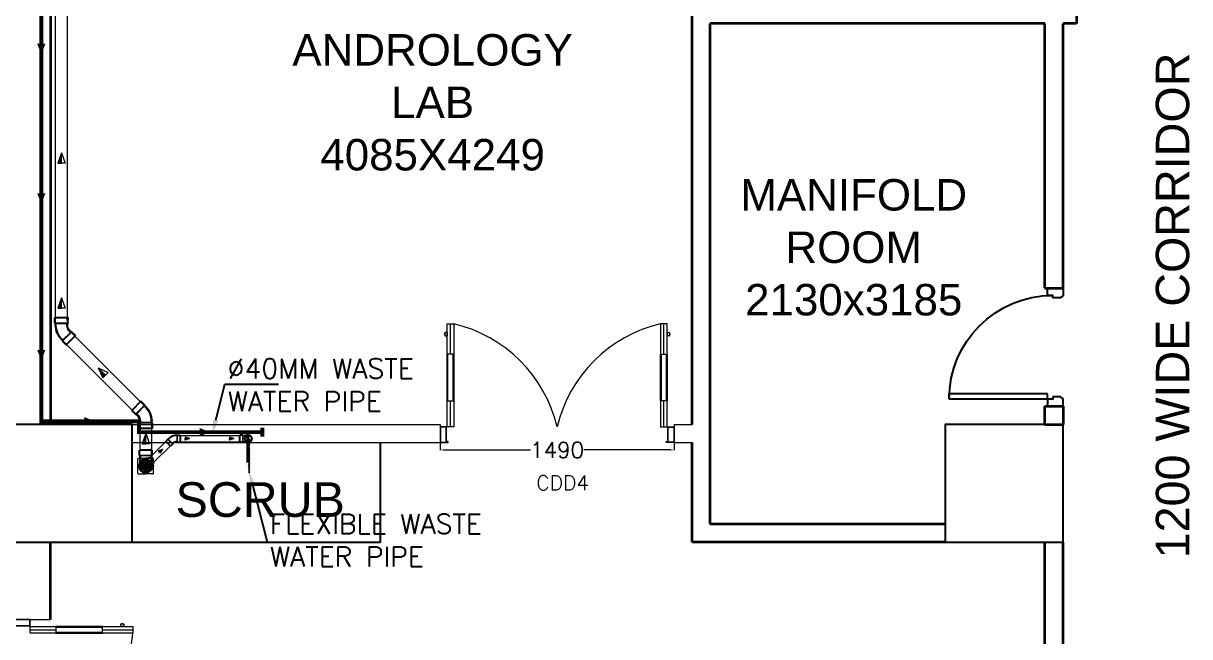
# Model space of a CAD drawing. Extents: x 3505867 to 3988380, y -625948 to -590408.
# Drawn here: x 3807020 to 3814443, y -603838 to -599938 of the extents above; entities that cross this region are included whole.
import ezdxf
from ezdxf import colors
from ezdxf.entities.mleader import LeaderData, LeaderLine
from ezdxf.enums import TextEntityAlignment as Align
from ezdxf.math import Vec2, Vec3

# ---------------------------------------------------------------- set-up
doc = ezdxf.new("R2010")
doc.units = 0
doc.header["$LTSCALE"] = 6
doc.header["$MEASUREMENT"] = 0
doc.linetypes.add('AI9-LType1', pattern=[1.875, 1.25, -0.625])
doc.linetypes.add('CENTER2', pattern=[1.125, 0.75, -0.125, 0.125, -0.125])
doc.layers.get('0').update_dxf_attribs({"linetype": 'CONTINUOUS'})
doc.layers.get('Defpoints').update_dxf_attribs({"linetype": 'CONTINUOUS'})
for name, color, linetype, lineweight in [('1200 Door', 144, 'CONTINUOUS', 5), ('22-FTfix', 8, 'CONTINUOUS', 9), ('Double Leaf Door', 4, 'CONTINUOUS', 18), ('PHE-SP', 1, 'CONTINUOUS', 0), ('PL-SOFT  WATER SUPPLY PIPE', 162, 'CONTINUOUS', 9), ('PL-WATER PIPING', 1, 'CONTINUOUS', 9), ('WALL', 10, 'CONTINUOUS', 35)]:
    doc.layers.add(name, color=color, linetype=linetype, lineweight=lineweight)
for name, color, linetype in [('COL', 5, 'CONTINUOUS'), ('DIM', 7, 'CONTINUOUS'), ('DOOR', 44, 'CONTINUOUS'), ('furniture', 33, 'CONTINUOUS'), ('phe-text', 1, 'CONTINUOUS'), ('PL- WASTE PIPE', 6, 'CONTINUOUS'), ('PL-SOIL PIPE', 1, 'CONTINUOUS')]:
    doc.layers.add(name, color=color, linetype=linetype)
doc.styles.add('ARIAL', font='')
doc.styles.add('ROMANS', font='romans.shx')
doc.styles.get("Standard").update_dxf_attribs({"font": 'SIMPLEX'})
doc.styles.get('ARIAL').set_extended_font_data('Arial')
doc.dimstyles.new('AEPL1', dxfattribs={"dimtxt": 100, "dimasz": 25, "dimexe": 1.25, "dimexo": 50, "dimtad": 0, "dimdec": 0, "dimtxsty": 'ROMANS', "dimcen": 2.5, "dimclrd": 250, "dimclre": 250, "dimadec": 0, "dimazin": 0, "dimtfac": 1, "dimtdec": 0, "dimtmove": 0, "dimatfit": 3, "dimfxl": 1, "dimlwd": 0, "dimlwe": 0, "dimarcsym": 0})

# ---------------------------------------------------------------- blocks, each defined once
blk = doc.blocks.new('750')
at = {"layer": 'DOOR'}
for p, q in [((-50, 705), (-47.5, 705)), ((-35, 690), (-35, 692.5)), ((50, 45), (50, 80)), ((50, 80), (675, 80)), ((675, 45), (675, 80)), ((-50, 45), (-47.5, 45)), ((-35, 60), (-35, 57.5)), ((50, 45), (675, 45))]:
    blk.add_line(p, q, dxfattribs=at)
for points in [[(15, 690), (15, 705), (50, 705), (50, 750), (-50, 750), (-50, 705)], [(-35, 690), (15, 690)], [(15, 60), (15, 45), (50, 45), (50, 0), (-50, 0), (-50, 45)], [(-35, 60), (15, 60)]]:
    blk.add_lwpolyline(points, dxfattribs=at)
for centre, start, end in [((-35, 705), 180, 270), ((-35, 45), 90, 180)]:
    blk.add_arc(centre, 12.5, start, end, dxfattribs=at)
at = {"layer": 'DOOR', "color": 145}
blk.add_arc((15, 45), 660, 0, 90, dxfattribs=at)
blk = doc.blocks.new('*D130')
at = {"layer": 'Defpoints', "color": 0, "linetype": 'ByBlock'}
for p in [(-26230, 11392.2), (-24740, 11392.2), (-24740, 11287.3)]:
    blk.add_point(p, dxfattribs=at)
at = {"layer": 'DIM', "color": 250, "linetype": 'ByBlock', "lineweight": 0}
for p, q in [((-26230, 11342.2), (-26230, 11286.1)), ((-26205, 11287.3), (-25654.7, 11287.3)), ((-24765, 11287.3), (-25315.3, 11287.3)), ((-24740, 11342.2), (-24740, 11286.1))]:
    blk.add_line(p, q, dxfattribs=at)
at = {"layer": 'DIM', "color": 250, "linetype": 'ByBlock'}
for points in [[(-26205, 11291.5), (-26205, 11283.2), (-26230, 11287.3)], [(-24765, 11283.2), (-24765, 11291.5), (-24740, 11287.3)]]:
    blk.add_solid(points, dxfattribs=at)
at = {"layer": 'DIM', "color": 0, "linetype": 'ByBlock', "insert": (-25485, 11287.3), "char_height": 100, "attachment_point": 5, "style": 'ROMANS'}
blk.add_mtext('1490', dxfattribs=at)
blk = doc.blocks.new('1500x2100x100 DD')
at = {"layer": 'Double Leaf Door'}
for points in [[(49.2, 263.9), (54.1, 263.9), (54.1, 560.4), (49.2, 560.4)], [(92.8, 560.4), (87.8, 560.4), (87.8, 263.9), (92.8, 263.9)], [(1407.2, 560.4), (1412.2, 560.4), (1412.2, 263.9), (1407.2, 263.9)], [(1450.8, 263.9), (1445.9, 263.9), (1445.9, 560.4), (1450.8, 560.4)]]:
    blk.add_hatch(color=6, dxfattribs=at).paths.add_polyline_path(points)
at = {"layer": 'Double Leaf Door', "color": 8}
for p, q in [((49.2, 100), (49.2, 754.2)), ((49.2, 754.2), (92.8, 754.2)), ((71, 560.4), (71, 754.2)), ((92.8, 754.2), (92.8, 100)), ((1450.8, 754.2), (1407.2, 754.2)), ((1407.2, 754.2), (1407.2, 100)), ((1429, 560.4), (1429, 754.2)), ((1450.8, 100), (1450.8, 754.2)), ((34.8, 696.7), (34.8, 678.8)), ((49.2, 698.7), (36.7, 698.7)), ((36.7, 676.8), (49.2, 676.8)), ((49.2, 698.7), (49.2, 676.8)), ((1450.8, 698.7), (1463.3, 698.7)), ((1450.8, 698.7), (1450.8, 676.8)), ((1463.3, 676.8), (1450.8, 676.8)), ((1465.2, 696.7), (1465.2, 678.8)), ((71, 100), (71, 263.9)), ((1429, 100), (1429, 263.9)), ((5, 100), (5, 0)), ((45.2, 100), (5, 100)), ((7, 98), (7, 2)), ((43.2, 98), (7, 98)), ((43.2, 3), (43.2, 98)), ((45.2, 5), (45.2, 100)), ((92.8, 100), (49.2, 100)), ((1407.2, 100), (1450.8, 100)), ((1454.8, 5), (1454.8, 100)), ((1454.8, 100), (1495, 100)), ((1456.8, 3), (1456.8, 98)), ((1456.8, 98), (1493, 98)), ((1493, 98), (1493, 2)), ((1495, 100), (1495, 0)), ((5, 0), (45.2, 0)), ((7, 2), (45.2, 2)), ((55.1, 3), (43.2, 3)), ((57.1, 5), (45.2, 5)), ((45.2, 2), (55.1, 2)), ((45.2, 0), (57.1, 0)), ((55.1, 2), (55.1, 3)), ((57.1, 0), (57.1, 5)), ((1442.9, 0), (1442.9, 5)), ((1442.9, 5), (1454.8, 5)), ((1454.8, 0), (1442.9, 0)), ((1444.9, 2), (1444.9, 3)), ((1444.9, 3), (1456.8, 3)), ((1454.8, 2), (1444.9, 2)), ((1493, 2), (1454.8, 2)), ((1495, 0), (1454.8, 0))]:
    blk.add_line(p, q, dxfattribs=at)
at = {"layer": 'Double Leaf Door', "color": 6}
for p, q in [((92.8, 560.4), (49.2, 560.4)), ((49.2, 560.4), (49.2, 263.9)), ((54.1, 263.9), (54.1, 560.4)), ((87.8, 263.9), (87.8, 560.4)), ((92.8, 263.9), (92.8, 560.4)), ((1407.2, 263.9), (1407.2, 560.4)), ((1407.2, 560.4), (1450.8, 560.4)), ((1412.2, 263.9), (1412.2, 560.4)), ((1445.9, 263.9), (1445.9, 560.4)), ((1450.8, 560.4), (1450.8, 263.9)), ((49.2, 263.9), (92.8, 263.9)), ((1450.8, 263.9), (1407.2, 263.9))]:
    blk.add_line(p, q, dxfattribs=at)
at = {"layer": 'Double Leaf Door', "color": 6, "ltscale": 100}
for p, q in [((87.8, 560.4), (87.8, 263.9)), ((1412.2, 560.4), (1412.2, 263.9))]:
    blk.add_line(p, q, dxfattribs=at)
at = {"layer": 'Double Leaf Door', "color": 6}
for points in [[(49.2, 560.4), (49.2, 263.9), (54.1, 263.9), (54.1, 560.4), (49.2, 560.4)], [(92.8, 560.4), (92.8, 263.9), (87.8, 263.9), (87.8, 560.4), (92.8, 560.4)], [(1407.2, 560.4), (1407.2, 263.9), (1412.2, 263.9), (1412.2, 560.4), (1407.2, 560.4)], [(1450.8, 560.4), (1450.8, 263.9), (1445.9, 263.9), (1445.9, 560.4), (1450.8, 560.4)]]:
    blk.add_lwpolyline(points, dxfattribs=at)
at = {"layer": 'Double Leaf Door', "ltscale": 5000}
for points in [[(49.2, 560.4), (49.2, 263.9), (54.1, 263.9), (54.1, 560.4), (49.2, 560.4)], [(1450.8, 560.4), (1450.8, 263.9), (1445.9, 263.9), (1445.9, 560.4), (1450.8, 560.4)]]:
    blk.add_lwpolyline(points, dxfattribs=at)
at = {"layer": 'Double Leaf Door', "color": 8}
for centre, radius, start, end in [((-111.3, -108), 886, 13.57447, 76.68363), ((1611.3, -108), 886, 103.31637, 166.42553), ((34.8, 687.7), 3.72, 90, 270), ((36.7, 696.7), 1.98, 90, 180), ((36.7, 678.8), 1.98, 180, 270), ((1463.3, 696.7), 1.98, 0, 90), ((1463.3, 678.8), 1.98, 270, 0), ((1465.2, 687.7), 3.72, 270, 90)]:
    blk.add_arc(centre, radius, start, end, dxfattribs=at)
blk = doc.blocks.new('1800x100')
at = {"layer": 'Double Leaf Door'}
for points in [[(101627.9, -31394.5), (101632.8, -31394.5), (101632.8, -31098), (101627.9, -31098)], [(101671.5, -31098), (101666.6, -31098), (101666.6, -31394.5), (101671.5, -31394.5)], [(103255.9, -31098), (103260.9, -31098), (103260.9, -31394.5), (103255.9, -31394.5)], [(103299.6, -31394.5), (103294.6, -31394.5), (103294.6, -31098), (103299.6, -31098)]]:
    blk.add_hatch(color=6, dxfattribs=at).paths.add_polyline_path(points)
at = {"layer": 'Double Leaf Door', "color": 8}
for p, q in [((101627.9, -31558.5), (101627.9, -30904.2)), ((101627.9, -30904.2), (101671.5, -30904.2)), ((101649.7, -31098), (101649.7, -30904.2)), ((101671.5, -30904.2), (101671.5, -31558.5)), ((103299.6, -30904.2), (103255.9, -30904.2)), ((103255.9, -30904.2), (103255.9, -31558.5)), ((103277.8, -31098), (103277.8, -30904.2)), ((103299.6, -31558.5), (103299.6, -30904.2)), ((101613.5, -30961.8), (101613.5, -30979.7)), ((101627.9, -30959.8), (101615.5, -30959.8)), ((101615.5, -30981.7), (101627.9, -30981.7)), ((101627.9, -30959.8), (101627.9, -30981.7)), ((103299.6, -30959.8), (103312, -30959.8)), ((103299.6, -30959.8), (103299.6, -30981.7)), ((103312, -30981.7), (103299.6, -30981.7)), ((103314, -30961.8), (103314, -30979.7)), ((101649.7, -31558.5), (101649.7, -31394.5)), ((103277.8, -31558.5), (103277.8, -31394.5)), ((101583.7, -31558.5), (101583.7, -31658.5)), ((101623.9, -31558.5), (101583.7, -31558.5)), ((101585.7, -31560.5), (101585.7, -31656.5)), ((101621.9, -31560.5), (101585.7, -31560.5)), ((101621.9, -31655.5), (101621.9, -31560.5)), ((101623.9, -31653.5), (101623.9, -31558.5)), ((101671.5, -31558.5), (101627.9, -31558.5)), ((103255.9, -31558.5), (103299.6, -31558.5)), ((103303.6, -31653.5), (103303.6, -31558.5)), ((103303.6, -31558.5), (103343.7, -31558.5)), ((103305.5, -31655.5), (103305.5, -31560.5)), ((103305.5, -31560.5), (103341.8, -31560.5)), ((103341.8, -31560.5), (103341.8, -31656.5)), ((103343.7, -31558.5), (103343.7, -31658.5)), ((101583.7, -31658.5), (101623.9, -31658.5)), ((101585.7, -31656.5), (101623.9, -31656.5)), ((101633.8, -31655.5), (101621.9, -31655.5)), ((101635.8, -31653.5), (101623.9, -31653.5)), ((101623.9, -31656.5), (101633.8, -31656.5)), ((101623.9, -31658.5), (101635.8, -31658.5)), ((101633.8, -31656.5), (101633.8, -31655.5)), ((101635.8, -31658.5), (101635.8, -31653.5)), ((103291.6, -31658.5), (103291.6, -31653.5)), ((103291.6, -31653.5), (103303.6, -31653.5)), ((103303.6, -31658.5), (103291.6, -31658.5)), ((103293.6, -31656.5), (103293.6, -31655.5)), ((103293.6, -31655.5), (103305.5, -31655.5)), ((103303.6, -31656.5), (103293.6, -31656.5)), ((103341.8, -31656.5), (103303.6, -31656.5)), ((103343.7, -31658.5), (103303.6, -31658.5))]:
    blk.add_line(p, q, dxfattribs=at)
at = {"layer": 'Double Leaf Door', "color": 6}
for p, q in [((101671.5, -31098), (101627.9, -31098)), ((101627.9, -31098), (101627.9, -31394.5)), ((101632.8, -31394.5), (101632.8, -31098)), ((101666.6, -31394.5), (101666.6, -31098)), ((101671.5, -31394.5), (101671.5, -31098)), ((103255.9, -31394.5), (103255.9, -31098)), ((103255.9, -31098), (103299.6, -31098)), ((103260.9, -31394.5), (103260.9, -31098)), ((103294.6, -31394.5), (103294.6, -31098)), ((103299.6, -31098), (103299.6, -31394.5)), ((101627.9, -31394.5), (101671.5, -31394.5)), ((103299.6, -31394.5), (103255.9, -31394.5))]:
    blk.add_line(p, q, dxfattribs=at)
at = {"layer": 'Double Leaf Door', "color": 6, "ltscale": 100}
for p, q in [((101666.6, -31098), (101666.6, -31394.5)), ((103260.9, -31098), (103260.9, -31394.5))]:
    blk.add_line(p, q, dxfattribs=at)
at = {"layer": 'Double Leaf Door', "color": 6}
for points in [[(101627.9, -31098), (101627.9, -31394.5), (101632.8, -31394.5), (101632.8, -31098), (101627.9, -31098)], [(101671.5, -31098), (101671.5, -31394.5), (101666.6, -31394.5), (101666.6, -31098), (101671.5, -31098)], [(103255.9, -31098), (103255.9, -31394.5), (103260.9, -31394.5), (103260.9, -31098), (103255.9, -31098)], [(103299.6, -31098), (103299.6, -31394.5), (103294.6, -31394.5), (103294.6, -31098), (103299.6, -31098)]]:
    blk.add_lwpolyline(points, dxfattribs=at)
at = {"layer": 'Double Leaf Door', "ltscale": 5000}
for points in [[(101627.9, -31098), (101627.9, -31394.5), (101632.8, -31394.5), (101632.8, -31098), (101627.9, -31098)], [(103299.6, -31098), (103299.6, -31394.5), (103294.6, -31394.5), (103294.6, -31098), (103299.6, -31098)]]:
    blk.add_lwpolyline(points, dxfattribs=at)
at = {"layer": 'Double Leaf Door', "color": 8}
for centre, radius, start, end in [((101601.6, -31795.7), 894.2, 15.3848, 85.51147), ((103268.8, -31726.5), 822.4, 90.89566, 168.20807), ((101613.5, -30970.7), 3.72, 90, 270), ((101615.5, -30961.8), 1.98, 90, 180), ((101615.5, -30979.7), 1.98, 180, 270), ((103312, -30961.8), 1.98, 0, 90), ((103312, -30979.7), 1.98, 270, 0), ((103314, -30970.7), 3.72, 270, 90)]:
    blk.add_arc(centre, radius, start, end, dxfattribs=at)
blk = doc.blocks.new('RISER UP 100')
at = {"color": 0, "linetype": 'Continuous'}
for p, q in [((-149, -60), (-149, 60)), ((-99, 60), (-149, 60)), ((-99, 60), (-94, 55)), ((-94, 55), (-24, 55)), ((-99, -60), (-149, -60)), ((-99, -60), (-94, -55)), ((-94, -55), (-24, -55))]:
    blk.add_line(p, q, dxfattribs=at)
at = {"color": 8, "linetype": 'Continuous', "lineweight": 0, "ltscale": 0.005}
for p, q in [((-99, 55), (-149, 55)), ((-99, -55), (-99, 55)), ((-99, 55), (-94, 50)), ((-94, -50), (-94, 50)), ((-94, 50), (-33, 50)), ((-99, -55), (-149, -55)), ((-99, -55), (-94, -50)), ((-94, -50), (-33, -50))]:
    blk.add_line(p, q, dxfattribs=at)
at = {"color": 8, "linetype": 'CENTER2', "lineweight": 0}
for p, q in [((-15, 0), (15, 0)), ((0, 15), (0, -15))]:
    blk.add_line(p, q, dxfattribs=at)
at = {"color": 0, "linetype": 'Continuous'}
blk.add_circle((0, 0), 60, dxfattribs=at)
at = {"color": 8, "linetype": 'Continuous', "lineweight": 0, "ltscale": 0.005}
blk.add_circle((0, 0), 55, dxfattribs=at)
at = {"color": 8, "linetype": 'Continuous', "lineweight": 0}
for centre, start, end in [((0, 28), 90, 270), ((0, -28), 270, 90)]:
    blk.add_arc(centre, 27.5, start, end, dxfattribs=at)
blk = doc.blocks.new('A$C525867A1')
at = {"layer": '22-FTfix', "color": 1, "lineweight": 0}
for p, q in [((-76.6, 3.5), (-40.1, 40.1)), ((42, 42.1), (-42, -42.1)), ((-3.7, 76.6), (-40.1, 40.1)), ((76.4, 3.7), (3.3, 76.6)), ((-3.5, -76.4), (-76.6, -3.4)), ((3.4, -76.4), (39.9, -39.8)), ((76.4, -3.3), (39.9, -39.8))]:
    blk.add_line(p, q, dxfattribs=at)
at = {"layer": '22-FTfix', "color": 1, "linetype": 'AI9-LType1', "lineweight": 0}
blk.add_line((42, -41.9), (-42.2, 42.1), dxfattribs=at)
at = {"layer": '22-FTfix', "color": 3, "lineweight": 0}
for p, q in [((-18.4, 18.3), (-39.5, -2.8)), ((-10.4, 10.4), (-35.8, -15.1)), ((-14.5, 14.5), (-35.7, -6.6)), ((-23.3, 23.2), (-32.4, 14)), ((-6.5, 6.5), (-31.9, -18.9)), ((-23.3, 23.2), (-14.1, 32.4)), ((-18.4, 18.3), (2.7, 39.5)), ((-14.5, 14.5), (6.6, 35.7)), ((-10.4, 10.4), (15, 35.8)), ((-6.5, 6.5), (18.9, 32)), ((-1.9, 1.2), (-1.5, 1.5)), ((-1.4, 0.7), (-1.9, 1.2)), ((-1.2, 1.9), (-1.5, 1.5)), ((-0.7, 1.4), (-1.2, 1.9)), ((1.2, 1.9), (0.7, 1.4)), ((1.9, 1.2), (1.2, 1.9)), ((1.9, 1.2), (1.4, 0.7)), ((5.2, 9.3), (24.6, 28.7)), ((6.5, -6.5), (31.9, 18.9)), ((9.2, 5.2), (28.6, 24.6)), ((10.4, -10.4), (35.8, 15.1)), ((14.5, -14.5), (35.7, 6.6)), ((18.4, -18.3), (39.5, 2.8)), ((-9.2, -5.2), (-28.6, -24.6)), ((-5.2, -9.3), (-24.6, -28.7)), ((6.5, -6.5), (-18.9, -32)), ((10.4, -10.4), (-15, -35.8)), ((14.5, -14.5), (-6.6, -35.7)), ((18.4, -18.3), (-2.7, -39.5)), ((-1.9, -1.2), (-1.4, -0.7)), ((-1.2, -1.9), (-1.9, -1.2)), ((-1.2, -1.9), (-0.7, -1.4)), ((1.2, -1.9), (0.7, -1.4)), ((1.2, -1.9), (1.5, -1.5)), ((1.9, -1.2), (1.4, -0.7)), ((1.9, -1.2), (1.5, -1.5)), ((23.3, -23.2), (14.1, -32.4)), ((23.3, -23.2), (32.4, -14))]:
    blk.add_line(p, q, dxfattribs=at)
at = {"layer": '22-FTfix', "color": 1, "lineweight": 0}
blk.add_circle((-0.1, 0.1), 49.4, dxfattribs=at)
at = {"layer": '22-FTfix', "color": 3, "lineweight": 0}
for centre, radius in [((0, 0), 45.2), ((-0.1, -0.1), 44.9), ((0, 0), 4.18), ((0, 0), 3.93)]:
    blk.add_circle(centre, radius, dxfattribs=at)
at = {"layer": '22-FTfix', "color": 1, "lineweight": 0}
for points in [[(-76.6, 3.5), (-78.5, 1.6), (-78.5, -1.5), (-76.6, -3.4)], [(3.3, 76.6), (1.4, 78.5), (-1.8, 78.5), (-3.7, 76.6)], [(76.4, -3.3), (78.3, -1.4), (78.3, 1.8), (76.4, 3.7)], [(-3.5, -76.4), (-1.6, -78.3), (1.5, -78.3), (3.4, -76.4)]]:
    blk.add_open_spline(points, degree=3, dxfattribs=at)
for points in [[(-35.3, 35.2), (-54.6, 15.8), (-54.6, -15.7), (-35.2, -35), (-15.8, -54.4), (15.7, -54.4), (35, -35)], [(-35.3, 35.2), (-15.9, 54.6), (15.5, 54.6), (35, 35.3), (54.4, 15.9), (54.4, -15.6), (35, -35)]]:
    blk.add_open_spline(points, degree=3, knots=[0, 0, 0, 0, 1, 1, 1, 2, 2, 2, 2], dxfattribs=at)
at = {"layer": '22-FTfix', "color": 3, "lineweight": 0}
for points in [[(-36.8, 17.1), (-37.4, 15.7), (-36.8, 14.1), (-35.5, 13.5), (-34.4, 13), (-33.2, 13.2), (-32.4, 14)], [(-14.1, 32.4), (-13, 33.4), (-13, 35.2), (-14.1, 36.2), (-14.9, 37), (-16.1, 37.2), (-17.2, 36.7)], [(6.6, 35.7), (7.6, 36.7), (7.6, 38.5), (6.6, 39.5), (5.5, 40.6), (3.8, 40.6), (2.7, 39.5)], [(5.2, 9.3), (4.1, 8.1), (4.1, 6.3), (5.2, 5.2), (6.3, 4.1), (8.1, 4.1), (9.2, 5.2)], [(18.9, 32), (19.9, 33), (19.9, 34.8), (18.9, 35.8), (17.8, 36.9), (16.1, 36.9), (15, 35.8)], [(28.6, 24.6), (29.7, 25.7), (29.7, 27.6), (28.6, 28.7), (27.5, 29.8), (25.7, 29.8), (24.6, 28.7)], [(35.8, 15.1), (36.8, 16.2), (36.8, 17.9), (35.8, 18.9), (34.7, 20), (33, 20), (31.9, 18.9)], [(39.5, 2.8), (40.6, 3.9), (40.5, 5.6), (39.5, 6.6), (38.4, 7.7), (36.7, 7.7), (35.7, 6.6)], [(-39.5, -2.8), (-40.6, -3.9), (-40.5, -5.6), (-39.5, -6.6), (-38.4, -7.7), (-36.7, -7.7), (-35.7, -6.6)], [(-35.8, -15.1), (-36.8, -16.2), (-36.8, -17.9), (-35.8, -18.9), (-34.7, -20), (-33, -20), (-31.9, -18.9)], [(-28.6, -24.6), (-29.7, -25.7), (-29.7, -27.6), (-28.6, -28.7), (-27.5, -29.8), (-25.7, -29.8), (-24.6, -28.7)], [(-18.9, -32), (-19.9, -33), (-19.9, -34.8), (-18.9, -35.8), (-17.8, -36.9), (-16.1, -36.9), (-15, -35.8)], [(-5.2, -9.3), (-4.1, -8.1), (-4.1, -6.3), (-5.2, -5.2), (-6.3, -4.1), (-8.1, -4.1), (-9.2, -5.2)], [(-6.6, -35.7), (-7.6, -36.7), (-7.6, -38.4), (-6.6, -39.5), (-5.5, -40.6), (-3.8, -40.6), (-2.7, -39.5)], [(14.1, -32.4), (13, -33.4), (13, -35.1), (14.1, -36.2), (14.9, -37), (16.1, -37.2), (17.2, -36.7)], [(36.8, -17.1), (37.4, -15.7), (36.8, -14.1), (35.5, -13.5), (34.4, -13), (33.2, -13.2), (32.4, -14)]]:
    blk.add_open_spline(points, degree=3, knots=[0, 0, 0, 0, 1, 1, 1, 2, 2, 2, 2], dxfattribs=at)
for points in [[(-28.7, 28.6), (-32, 25.3), (-34.8, 21.4), (-36.8, 17.1)], [(-17.2, 36.7), (-21.4, 34.7), (-25.3, 32), (-28.7, 28.6)], [(-1.4, -0.7), (-1, -0.3), (-1, 0.3), (-1.4, 0.7)], [(-0.7, 1.4), (-0.3, 1), (0.3, 1), (0.7, 1.4)], [(1.4, 0.7), (1, 0.3), (1, -0.3), (1.4, -0.7)], [(0.7, -1.4), (0.3, -1), (-0.3, -1), (-0.7, -1.4)], [(17.2, -36.7), (21.4, -34.7), (25.3, -32), (28.7, -28.6)], [(28.7, -28.6), (32, -25.3), (34.8, -21.4), (36.8, -17.1)]]:
    blk.add_open_spline(points, degree=3, dxfattribs=at)
blk = doc.blocks.new('G$C6D3250BF')
at = {"layer": 'PL- WASTE PIPE', "linetype": 'ByBlock', "ltscale": 5, "xscale": -0.08841918452952499, "yscale": 0.08841918454157253, "zscale": 0.08841918448567115, "rotation": 225.0593839872961}
blk.add_blockref('A$C525867A1', (0, 0), dxfattribs=at)
blk = doc.blocks.new('100 ELBOW')
at = {"color": 0, "linetype": 'Continuous'}
for p, q in [((-77, 1), (-86, -8)), ((72, 61), (67, 55)), ((72, 61), (124, 61)), ((124, 61), (124, -61)), ((-94, -8), (-131, -44)), ((-131, -44), (-44, -131)), ((-94, -8), (-86, -8)), ((-8, -94), (-44, -131)), ((0, -78), (-8, -86)), ((-8, -94), (-8, -86)), ((72, -61), (66, -55)), ((72, -61), (124, -61))]:
    blk.add_line(p, q, dxfattribs=at)
at = {"color": 8, "linetype": 'Continuous', "lineweight": 0, "ltscale": 0.005}
for p, q in [((75, 55), (69, 49)), ((69, -49), (69, 49)), ((75, -55), (75, 55)), ((75, 55), (124, 55)), ((-92, -14), (-126, -49)), ((-92, -14), (-14, -92)), ((-92, -14), (-83, -14)), ((-83, -14), (-14, -83)), ((-14, -92), (-49, -126)), ((-4, -74), (-14, -83)), ((-14, -92), (-14, -83)), ((75, -55), (69, -49)), ((75, -55), (124, -55))]:
    blk.add_line(p, q, dxfattribs=at)
at = {"color": 8, "linetype": 'Continuous', "ltscale": 0.005}
blk.add_line((-72, -3), (-73, -4), dxfattribs=at)
at = {"color": 8, "linetype": 'Continuous', "lineweight": 0, "ltscale": 0.005}
for centre, radius, start, end in [((62, -148), 198, 87.8618, 137.18), ((61, -147), 98.2, 85.3383, 131.766)]:
    blk.add_arc(centre, radius, start, end, dxfattribs=at)
at = {"color": 0, "linetype": 'Continuous'}
for centre, radius, start, end in [((62, -148), 204, 88.5977, 133.0508), ((61, -147), 92.3, 86.6643, 131.6643)]:
    blk.add_arc(centre, radius, start, end, dxfattribs=at)
blk = doc.blocks.new('A$C0B1B3CFA')
at = {"layer": 'PHE-SP'}
h = blk.add_hatch(color=7, dxfattribs=at)
h.dxf.hatch_style = 1
h.paths.add_polyline_path([(-0.0495, 0.0226), (-0.0495, 0), (0.0124, 0)])
at = {"layer": 'PHE-SP', "color": 7}
for points in [[(-0.0495, 0), (0.0124, 0), (-0.0495, 0.0226), (-0.0495, 0)], [(-0.0495, 0), (0.0124, 0), (-0.0495, -0.0226), (-0.0495, 0)]]:
    blk.add_lwpolyline(points, dxfattribs=at)
blk = doc.blocks.new('Z$W@#3BD47561')
at = {"layer": 'PHE-SP', "xscale": 49.00933755098914, "yscale": 49.00933755098914, "zscale": 49.00933755098914, "rotation": 270}
blk.add_blockref('A$C0B1B3CFA', (0, 0), dxfattribs=at)
blk = doc.blocks.new('Z$W@#4AA511D8')
at = {"layer": 'phe-text', "linetype": 'ByBlock', "lineweight": -2, "ltscale": 0.5, "xscale": 0.0244727334018079, "yscale": 0.0244727334018079, "zscale": 0.0244727334018079, "rotation": 270}
blk.add_blockref('Z$W@#3BD47561', (0.0148, 0), dxfattribs=at)
blk = doc.blocks.new('aa')
at = {"layer": 'PL- WASTE PIPE', "color": 4, "ltscale": 5}
for p, q in [((-2.73, 0.11), (-2.56, -0.11)), ((-2.56, -0.11), (-2.35, 0.11)), ((-2.35, 0.11), (-2.18, -0.11)), ((-2.18, -0.11), (-1.97, 0.11)), ((-1.97, 0.11), (-1.81, -0.11)), ((-1.81, -0.11), (-1.6, 0.11)), ((-1.6, 0.11), (-1.43, -0.11)), ((-1.43, -0.11), (-1.22, 0.11)), ((-1.22, 0.11), (-1.05, -0.11)), ((-1.05, -0.11), (-0.84, 0.11)), ((-0.84, 0.11), (-0.67, -0.11)), ((-0.67, -0.11), (-0.46, 0.11)), ((-0.46, 0.11), (-0.29, -0.11)), ((-0.29, -0.11), (-0.08, 0.11)), ((-0.08, 0.11), (0.08, -0.11)), ((0.08, -0.11), (0.29, 0.11)), ((0.29, 0.11), (0.46, -0.11)), ((0.46, -0.11), (0.67, 0.11)), ((0.67, 0.11), (0.84, -0.11)), ((0.84, -0.11), (1.05, 0.11)), ((1.05, 0.11), (1.22, -0.11)), ((1.22, -0.11), (1.43, 0.11)), ((1.43, 0.11), (1.6, -0.11)), ((1.6, -0.11), (1.81, 0.11)), ((1.81, 0.11), (1.97, -0.11)), ((1.97, -0.11), (2.18, 0.11)), ((2.18, 0.11), (2.35, -0.11)), ((2.35, -0.11), (2.56, 0.11)), ((2.56, 0.11), (2.73, -0.11)), ((2.73, -0.11), (2.94, 0.11)), ((2.94, 0.11), (3.11, -0.11)), ((3.11, -0.11), (3.32, 0.11)), ((3.32, 0.11), (3.49, -0.11)), ((3.49, -0.11), (3.7, 0.11))]:
    blk.add_line(p, q, dxfattribs=at)
blk = doc.blocks.new('CIVIL IVF')
at = {"layer": 'COL', "color": 8}
for points in [[(-28940, 10700.2), (-28190, 10700.2), (-28190, 11450.2), (-28940, 11450.2)], [(-22265, 10700.2), (-22265, 11450.2), (-23015, 11450.2), (-23015, 10700.2)]]:
    blk.add_lwpolyline(points, close=True, dxfattribs=at)
at = {"layer": 'furniture', "color": 8, "linetype": 'Continuous'}
for p, q in [((-26610, 10700.2), (-26610, 11335.2)), ((-28190, 10700.2), (-26610, 10700.2))]:
    blk.add_line(p, q, dxfattribs=at)
at = {"layer": 'WALL', "color": 8, "linetype": 'ByBlock'}
for p, q in [((-28710, 17415.2), (-28710, 11450.2)), ((-28710, 17415.2), (-28710, 11450.2)), ((-24625, 11450.2), (-24625, 14115.2)), ((-22179.1, 14115.2), (-22179.1, 14000.2)), ((-22380, 14000.2), (-24510, 14000.2)), ((-24510, 10815.2), (-24510, 14000.2)), ((-22380, 12315.2), (-22380, 14000.2)), ((-22179.1, 14000.2), (-22265, 14000.2)), ((-22265, 12315.2), (-22265, 14000.2)), ((-22380, 12315.2), (-22265, 12315.2)), ((-22380, 11450.2), (-22380, 11565.2)), ((-22380, 11565.2), (-22265, 11565.2)), ((-22265, 11565.2), (-22265, 11450.2)), ((-22380, 11450.2), (-22265, 11450.2)), ((-24625, 10700.2), (-24625, 11335.2)), ((-23015, 10815.2), (-24510, 10815.2)), ((-28710, 10209.7), (-28710, 10699.2)), ((-23015, 10700.2), (-24625, 10700.2)), ((-22380, 9360.2), (-22380, 10700.2)), ((-22265, 9360.2), (-22265, 10700.2))]:
    blk.add_line(p, q, dxfattribs=at)
at = {"layer": 'WALL', "color": 8, "lineweight": 0}
for p, q in [((-24510, 14000.2), (-22380, 14000.2)), ((-28190, 11450.2), (-26230, 11450.2)), ((-26230, 11450.2), (-26230, 11335.2)), ((-24740, 11450.2), (-24625, 11450.2)), ((-24740, 11450.2), (-24740, 11335.2)), ((-28190, 11335.2), (-26230, 11335.2)), ((-24740, 11335.2), (-24625, 11335.2)), ((-28825, 10700.2), (-28595, 10700.2)), ((-23015, 10700.2), (-22265, 10700.2)), ((-28940, 10209.7), (-28710, 10209.7))]:
    blk.add_line(p, q, dxfattribs=at)
at = {"layer": 'WALL', "linetype": 'ByBlock'}
blk.add_line((-28577.3, 12035.1), (-28586.5, 12044.3), dxfattribs=at)
at = {"layer": 'DOOR', "color": 8, "xscale": -1}
blk.add_blockref('750', (-22315, 11565.2), dxfattribs=at)
at = {"layer": 'Double Leaf Door', "color": 8}
blk.add_blockref('1500x2100x100 DD', (-26235, 11335.2), dxfattribs=at)
at = {"layer": 'Double Leaf Door', "color": 8, "rotation": 270}
blk.add_blockref('1800x100', (2718.5, 111793.4), dxfattribs=at)
at = {"layer": '1200 Door', "color": 8, "linetype": 'ByBlock', "style": 'ROMANS'}
blk.add_text('CDD4', height=94.18, dxfattribs=at).set_placement((-25617.2, 11031.3, -35804.4))
at = {"layer": 'DIM', "color": 8, "style": 'ARIAL'}
blk.add_text('1200 WIDE CORRIDOR', height=212.5, rotation=90, dxfattribs=at).set_placement((-21398.3, 12206), align=Align.BOTTOM_CENTER)
at = {"layer": 'DIM', "color": 8, "char_height": 200, "width": 1980.803, "attachment_point": 5, "style": 'ARIAL'}
for s, insert in [('ANDROLOGY\\PLAB\\P4085X4249', (-26277.6, 13496.8)), ('MANIFOLD\\PROOM\\P2130x3185', (-23597.3, 12575))]:
    blk.add_mtext(s, dxfattribs=dict(at, insert=insert))
at = {"layer": 'furniture', "color": 8, "linetype": 'Continuous', "insert": (-27374.8, 11154), "char_height": 220.41, "width": 1257.81, "attachment_point": 5, "style": 'ARIAL'}
blk.add_mtext('\\PSCRUB', dxfattribs=at)
at = {"layer": 'DIM', "color": 8, "linetype": 'ByBlock'}
dim = blk.add_linear_dim(base=(-24740, 11287.3), p1=(-26230, 11392.2), p2=(-24740, 11392.2), dimstyle='AEPL1', dxfattribs=at)
dim.commit()
dim.dimension.update_dxf_attribs({"geometry": '*D130', "text_midpoint": (-25485, 11287.3), "dimtype": 160})

msp = doc.modelspace()

# ---------------------------------------------------------------- linework, layer by layer
at = {"layer": 'PL- WASTE PIPE', "linetype": 'ByBlock', "lineweight": 0, "ltscale": 5}
for p, q in [((3807225.1, -601809.5), (3807225.1, -597180)), ((3807300.1, -601809.5), (3807300.1, -597180)), ((3807766, -602344.2), (3807348.8, -601927)), ((3807713, -602397.2), (3807295.8, -601980)), ((3807761.6, -602514.7), (3807761.6, -602652.3)), ((3807836.6, -602514.7), (3807836.6, -602652.3))]:
    msp.add_line(p, q, dxfattribs=at)
at = {"layer": 'PL- WASTE PIPE', "color": 4, "linetype": 'ByBlock', "lineweight": 0, "ltscale": 5}
for p, q in [((3808018.7, -602559.1), (3808398.4, -602559.1)), ((3807823.3, -602701), (3807927.8, -602596.5)), ((3807851.6, -602729.3), (3807956, -602624.9)), ((3808018.7, -602599.1), (3808398.4, -602599.1))]:
    msp.add_line(p, q, dxfattribs=at)
at = {"layer": 'PL-SOFT  WATER SUPPLY PIPE', "color": 3, "const_width": 25}
for points in [[(3810257.8, -596468.3), (3807749.5, -596468.3), (3807749.5, -596567.2), (3807134.3, -596567.2), (3807134.3, -602468.5), (3807757, -602468.5), (3807757, -602538.1), (3808541.5, -602538.1)], [(3808541.5, -602566.3), (3808541.5, -602509.9)]]:
    msp.add_lwpolyline(points, dxfattribs=at)
at = {"layer": 'PL-SOFT  WATER SUPPLY PIPE', "color": 5, "const_width": 20}
msp.add_lwpolyline([(3808448.7, -602537.4), (3808448.7, -602732)], dxfattribs=at)
at = {"layer": 'PL-WATER PIPING', "color": 61, "true_color": 0xd8e58c}
for points in [[(3807134.3, -600067.7, 53.3, 0, 0), (3807134.3, -600132.5, 0, 0, 0)], [(3807134.3, -601018.9, 53.3, 0, 0), (3807134.3, -601083.7, 0, 0, 0)], [(3807134.3, -602014.5, 53.3, 0, 0), (3807134.3, -602079.3, 0, 0, 0)], [(3807408.5, -602468.5, 53.3, 0, 0), (3807473.3, -602468.5, 0, 0, 0)], [(3808142.2, -602538.1, 53.3, 0, 0), (3808207, -602538.1, 0, 0, 0)]]:
    msp.add_lwpolyline(points, format="xyseb", dxfattribs=at)

# ---------------------------------------------------------------- block references
at = {"linetype": 'ByBlock'}
msp.add_blockref('CIVIL IVF', (3835902.5, -613938.4), dxfattribs=at)
at = {"layer": 'PL- WASTE PIPE', "linetype": 'ByBlock', "ltscale": 5}
for name, p, xscale, yscale, zscale, rotation in [('100 ELBOW', (3807262.6, -601893.9), -0.6818181811568929, 0.6818181824598778, 0.6818181817632315, 134.9999999999998), ('100 ELBOW', (3807799.1, -602430.4), -0.6818181811568929, 0.6818181824598778, 0.6818181817632315, 314.9999999999998), ('RISER UP 100', (3807799.2, -602753.3), -0.6804665603485838, 0.6804665603485838, 0.6804665595408722, 89.99999999999972)]:
    msp.add_blockref(name, p, dxfattribs=dict(at, xscale=xscale, yscale=yscale, zscale=zscale, rotation=rotation))
at = {"layer": 'PL- WASTE PIPE', "color": 4, "linetype": 'ByBlock', "ltscale": 5}
for name, p, xscale, yscale, zscale, rotation in [('100 ELBOW', (3807973.8, -602579), 0.3636363632719107, 0.3636363639668352, 0.3636363635952907, 359.8159451268401), ('RISER UP 100', (3808452.5, -602579.1), 0.3637807491883915, 0.3637807491883915, 0.3637807487565851, 359.9916092639283), ('RISER UP 100', (3807799.2, -602753.3), -0.3637807491883915, 0.3637807491883917, 0.3637807487565851, 45.0083907360717)]:
    msp.add_blockref(name, p, dxfattribs=dict(at, xscale=xscale, yscale=yscale, zscale=zscale, rotation=rotation))
at = {"layer": 'PL- WASTE PIPE', "linetype": 'ByBlock', "xscale": -34.18592693661901, "yscale": 34.18592693661901, "zscale": 34.18592693661901, "rotation": 89.99999999999972}
msp.add_blockref('aa', (3808456.1, -602672.5), dxfattribs=at)
at = {"layer": 'PL- WASTE PIPE', "xscale": -10.00000000046566, "yscale": 10.00000000046566, "zscale": 10.00000000046566, "rotation": 180}
msp.add_blockref('G$C6D3250BF', (3807799.2, -602753.3), dxfattribs=at)
at = {"layer": 'PL-SOIL PIPE', "color": 1, "linetype": 'Continuous'}
for p, xscale, yscale, zscale, rotation in [((3807262.5, -600761.9), 876.8658294741393, 876.8658294741393, 876.8658294741393, 270.129995499921), ((3807262.5, -601684.1), 876.8658294741393, 876.8658294741393, 876.8658294741393, 270.129995499921), ((3807497.4, -602128.8), 876.8658294741394, 876.8658294741394, 876.8658294741394, 315.129995499921), ((3807799.1, -602547.5), 876.8658294741394, 876.8658294741394, 876.8658294741394, 270.129995499921), ((3808077.8, -602579), 368.8935589147075, 368.8935589147076, 368.8935589147076, 180.3074931846615), ((3808358.9, -602579), 368.8935589147075, 368.8935589147076, 368.8935589147076, 180.3074931846615), ((3807905.3, -602645.8), 368.8935589147082, 368.8935589147082, 368.8935589147082, 225.3074931846617)]:
    msp.add_blockref('Z$W@#4AA511D8', p, dxfattribs=dict(at, xscale=xscale, yscale=yscale, zscale=zscale, rotation=rotation))

# ---------------------------------------------------------------- texts
at = {"layer": 'PL- WASTE PIPE', "color": 4, "linetype": 'ByBlock', "lineweight": 0, "ltscale": 5, "char_height": 125, "attachment_point": 1, "style": 'ROMANS'}
for s, insert, width in [('%%c40MM WASTE WATER PIPE', (3808320.6, -602070.9), 1332.591), ('FLEXIBLE WASTE WATER PIPE', (3808588.8, -603058.9), 1524.025)]:
    msp.add_mtext(s, dxfattribs=dict(at, insert=insert, width=width))

# ---------------------------------------------------------------- leaders
at = {"layer": 'PL- WASTE PIPE', "color": 4, "linetype": 'ByBlock', "lineweight": 0, "ltscale": 5}
ml = msp.add_multileader_mtext('Standard', dxfattribs=at)
ml.set_content(' ', color=4)
ml.set_leader_properties()
ml.build(insert=Vec2(0, 0))
ml.multileader.update_dxf_attribs({"text_right_attachment_type": 6, "dogleg_length": 341.6, "arrow_head_size": 100})
ctx = ml.context
ctx.base_point, ctx.char_height, ctx.arrow_head_size, ctx.landing_gap_size, ctx.plane_origin = Vec3(3808644.9, -602232), 100, 100, 50, Vec3(3807649.7, -602232)
ctx.right_attachment = 6
notes = []
notes.append((ctx, [(0, (1, 1, 0), (3808303.3, -602232), (1, 0), 341.6, [(0, [(3808220.7, -602559.1)], 0, [])])]))
ctx.mtext.insert, ctx.mtext.flow_direction = Vec3(3808694.9, -602172), 5
ml = msp.add_multileader_mtext('Standard', dxfattribs=at)
ml.set_content(' ', color=4)
ml.set_leader_properties()
ml.build(insert=Vec2(0, 0))
ml.multileader.update_dxf_attribs({"text_right_attachment_type": 6, "dogleg_length": 341.6, "arrow_head_size": 100})
ctx = ml.context
ctx.base_point, ctx.char_height, ctx.arrow_head_size, ctx.landing_gap_size, ctx.plane_origin = Vec3(3808913.1, -603238.2), 100, 100, 50, Vec3(3807917.9, -603238.2)
ctx.right_attachment = 6
notes.append((ctx, [(0, (1, 1, 0), (3808571.5, -603238.2), (1, 0), 341.6, [(0, [(3808456.1, -602782.3)], 0, [])])]))
ctx.mtext.insert, ctx.mtext.flow_direction = Vec3(3808963.1, -603178.2), 5
for ctx, leaders in notes:
    for number, flags, end, landing, length, lines in leaders:
        leader = LeaderData()
        leader.index, (leader.has_last_leader_line, leader.has_dogleg_vector, leader.attachment_direction) = number, flags
        leader.last_leader_point, leader.dogleg_vector, leader.dogleg_length = Vec3(end), Vec3(landing), length
        for number, points, colour, breaks in lines:
            line = LeaderLine()
            line.index, line.vertices, line.color, line.breaks = number, Vec3.list(points), colors.encode_raw_color(colour), breaks
            leader.lines.append(line)
        ctx.leaders.append(leader)

doc.saveas('drawing.dxf')
